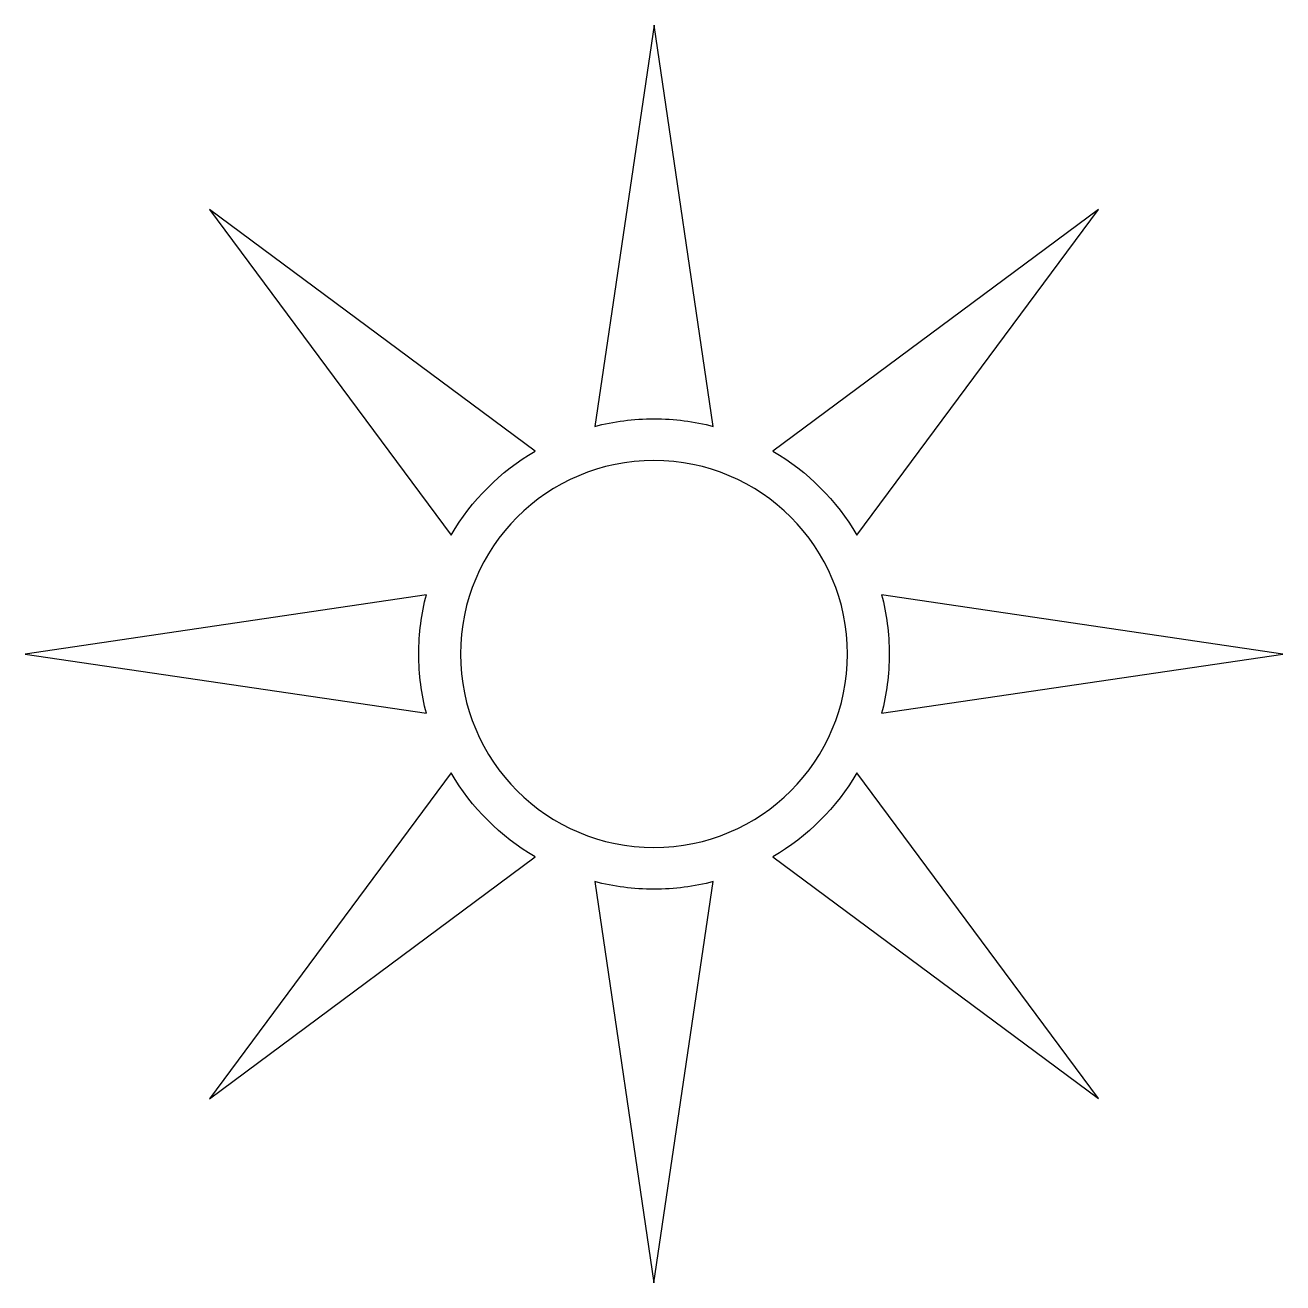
# Model space of a CAD drawing. Header units: centimetres. Extents: x -11.2 to 10.9, y -10.9 to 11.1.
import ezdxf

# ---------------------------------------------------------------- set-up
doc = ezdxf.new("R2010")
doc.units = ezdxf.units.CM
doc.header["$MEASUREMENT"] = 0
doc.layers.add('Camada 1', color=7, linetype='Continuous')

msp = doc.modelspace()

# ---------------------------------------------------------------- linework, layer by layer
at = {"layer": 'Camada 1'}
for points, knots in [([(-1.21298, 4.08755), (-1.21298, 4.08755), (-0.17346, 11.12089), (-0.17346, 11.12089), (-0.17346, 11.12089), (-0.17346, 11.12089), (0.86625, 4.08755), (0.86625, 4.08755), (0.86625, 4.08755), (0.53412, 4.17386), (0.18585, 4.22003), (-0.17348, 4.22003), (-0.17348, 4.22003), (-0.53255, 4.22002), (-0.88085, 4.17386), (-1.21298, 4.08755)], [0, 0, 0, 0, 0.2, 0.2, 0.2, 0.2, 0.4, 0.4, 0.4, 0.4, 0.6, 0.6, 0.6, 0.6, 1, 1, 1, 1]), ([(-3.72994, 2.18212), (-3.72994, 2.18212), (-7.96912, 7.89189), (-7.96912, 7.89189), (-7.96912, 7.89189), (-7.96912, 7.89189), (-2.25949, 3.65308), (-2.25949, 3.65308), (-2.25949, 3.65308), (-2.86618, 3.29626), (-3.37325, 2.78897), (-3.72994, 2.18212)], [0, 0, 0, 0, 0.25, 0.25, 0.25, 0.25, 0.5, 0.5, 0.5, 0.5, 1, 1, 1, 1]), ([(1.91249, 3.65308), (1.91249, 3.65308), (7.62215, 7.89189), (7.62215, 7.89189), (7.62215, 7.89189), (7.62215, 7.89189), (3.38299, 2.18186), (3.38299, 2.18186), (3.38299, 2.18186), (3.0263, 2.78897), (2.51923, 3.29626), (1.91249, 3.65308)], [0, 0, 0, 0, 0.25, 0.25, 0.25, 0.25, 0.5, 0.5, 0.5, 0.5, 1, 1, 1, 1]), ([(-0.17349, -3.29589), (-2.04706, -3.29589), (-3.56571, -1.77708), (-3.56571, 0.09636), (-3.56571, 0.09636), (-3.56571, 1.96982), (-2.04705, 3.48861), (-0.17349, 3.48861), (-0.17349, 3.48861), (1.70007, 3.48861), (3.21876, 1.9698), (3.21876, 0.09636), (3.21876, 0.09636), (3.21876, -1.77707), (1.70008, -3.29589), (-0.17349, -3.29589)], [0, 0, 0, 0, 0.2, 0.2, 0.2, 0.2, 0.4, 0.4, 0.4, 0.4, 0.6, 0.6, 0.6, 0.6, 1, 1, 1, 1]), ([(-4.29665, 0.09636), (-4.29665, -0.2626), (-4.25048, -0.61124), (-4.16417, -0.94351), (-4.16417, -0.94351), (-4.16417, -0.94351), (-11.19809, 0.09615), (-11.19809, 0.09615), (-11.19809, 0.09615), (-11.19809, 0.09615), (-4.16441, 1.13602), (-4.16441, 1.13602), (-4.16441, 1.13602), (-4.25048, 0.80396), (-4.29665, 0.45532), (-4.29665, 0.09636)], [0, 0, 0, 0, 0.2, 0.2, 0.2, 0.2, 0.4, 0.4, 0.4, 0.4, 0.6, 0.6, 0.6, 0.6, 1, 1, 1, 1]), ([(10.85114, 0.09636), (10.85114, 0.09636), (3.81709, -0.9435), (3.81709, -0.9435), (3.81709, -0.9435), (3.90364, -0.61124), (3.94957, -0.26283), (3.94957, 0.09637), (3.94957, 0.09637), (3.94957, 0.45557), (3.90364, 0.80397), (3.81709, 1.13624), (3.81709, 1.13624), (3.81709, 1.13624), (10.85114, 0.09636), (10.85114, 0.09636)], [0, 0, 0, 0, 0.2, 0.2, 0.2, 0.2, 0.4, 0.4, 0.4, 0.4, 0.6, 0.6, 0.6, 0.6, 1, 1, 1, 1]), ([(-2.25909, -3.45985), (-2.25909, -3.45985), (-7.96899, -7.69938), (-7.96899, -7.69938), (-7.96899, -7.69938), (-7.96899, -7.69938), (-3.72981, -1.98935), (-3.72981, -1.98935), (-3.72981, -1.98935), (-3.37301, -2.59622), (-2.86573, -3.10354), (-2.25909, -3.45985)], [0, 0, 0, 0, 0.25, 0.25, 0.25, 0.25, 0.5, 0.5, 0.5, 0.5, 1, 1, 1, 1]), ([(3.38286, -1.98914), (3.38286, -1.98914), (7.62215, -7.69914), (7.62215, -7.69914), (7.62215, -7.69914), (7.62215, -7.69914), (1.91204, -3.45985), (1.91204, -3.45985), (1.91204, -3.45985), (2.51886, -3.1033), (3.02617, -2.59622), (3.38286, -1.98914)], [0, 0, 0, 0, 0.25, 0.25, 0.25, 0.25, 0.5, 0.5, 0.5, 0.5, 1, 1, 1, 1]), ([(0.86638, -3.89408), (0.86638, -3.89408), (-0.17349, -10.92813), (-0.17349, -10.92813), (-0.17349, -10.92813), (-0.17349, -10.92813), (-1.21325, -3.89408), (-1.21325, -3.89408), (-1.21325, -3.89408), (-0.88107, -3.98063), (-0.53269, -4.0268), (-0.17349, -4.0268), (-0.17349, -4.0268), (0.18584, -4.02677), (0.53411, -3.98063), (0.86638, -3.89408)], [0, 0, 0, 0, 0.2, 0.2, 0.2, 0.2, 0.4, 0.4, 0.4, 0.4, 0.6, 0.6, 0.6, 0.6, 1, 1, 1, 1])]:
    msp.add_open_spline(points, degree=3, knots=knots, dxfattribs=at)

doc.saveas('drawing.dxf')
